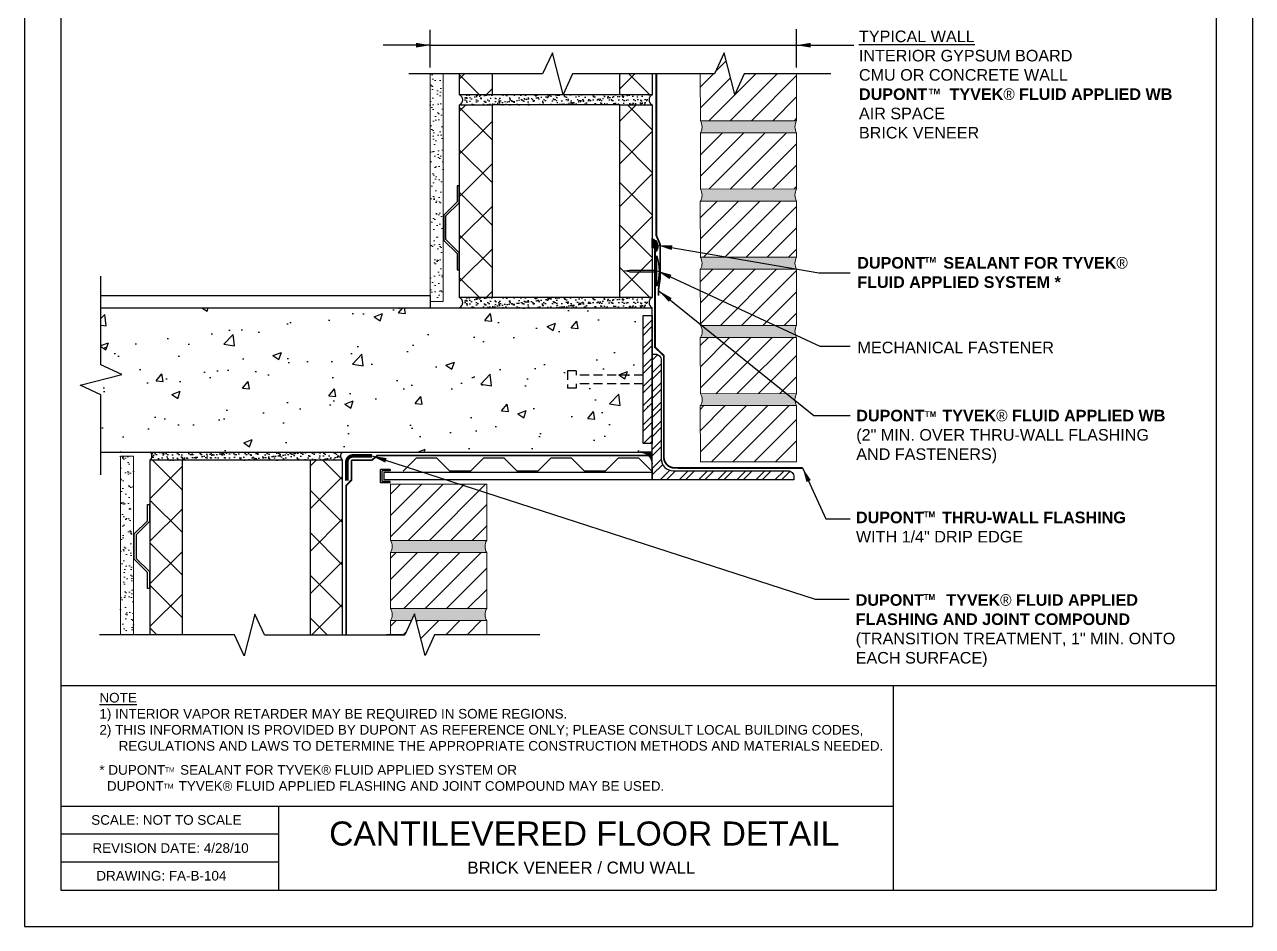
# Model space of a CAD drawing. Extents: x 529.5 to 580.5, y 59.2 to 125.2.
# Drawn here: x 529.5 to 580.5, y 59.2 to 96.6 of the extents above; entities that cross this region are included whole.
import ezdxf

# ---------------------------------------------------------------- set-up
doc = ezdxf.new("R2010")
doc.units = 0
doc.header["$LTSCALE"] = 1.5
doc.header["$MEASUREMENT"] = 0
doc.linetypes.add('DASHED2', pattern=[0.375, 0.25, -0.125])
doc.linetypes.add('HIDDEN', pattern=[0.375, 0.25, -0.125])
for name, color, linetype in [('$-G--01', 1, 'CONTINUOUS'), ('8x11-ttb$0$B', 5, 'CONTINUOUS'), ('CMU', 250, 'CONTINUOUS'), ('DuPont Thru-Wall Flashing', 252, 'CONTINUOUS'), ('SEALANT', 250, 'CONTINUOUS'), ('STRUCTURE', 250, 'CONTINUOUS'), ('TEXT', 7, 'CONTINUOUS'), ('Tyvek FA Flashing and Joint Treatment', 150, 'DASHED2'), ('Tyvek FA WB', 10, 'DASHED2')]:
    doc.layers.add(name, color=color, linetype=linetype)
doc.layers.add('brick', color=250, linetype='CONTINUOUS', lineweight=5)
doc.layers.add('Gyp Board', color=250, linetype='CONTINUOUS', lineweight=20)
doc.layers.add('VIEWPORT', color=7, linetype='CONTINUOUS', plot=False)
doc.styles.add('DETAILS', font='sanss___.ttf', dxfattribs={"height": 1})
doc.dimstyles.new('TYVEKDETAILS', dxfattribs={"dimscale": 6, "dimtxt": 1.5, "dimasz": 0.1, "dimexe": 0.75, "dimexo": 0.75, "dimgap": 0.75, "dimtad": 0, "dimtih": 1, "dimtoh": 1, "dimdec": 4, "dimzin": 0, "dimdsep": 46, "dimlunit": 4, "dimtxsty": 'DETAILS', "dimcen": 0.0625, "dimadec": 0, "dimazin": 0, "dimtfac": 1, "dimtdec": 4, "dimtofl": 0, "dimtmove": 0, "dimatfit": 3, "dimfxl": 1, "dimfrac": 2, "dimtolj": 1, "dimtzin": 0, "dimarcsym": 0})
pattern_1 = [(45, (575.8401016480123, 72.85440693703967), (-0.4419417382415922, 0.4419417382415922), [])]
pattern_2 = [(37.50000000000001, (-19.46985984127332, 0), (-0.01574833952740204, 0.4817059422532897), [0, -0.38, 0, -0.425, 0, -0.40625]), (7.499999999999999, (-19.46985984127332, 0), (0.4424441763169318, 0.7055365163074351), [0, -0.205, 0, -0.3425, 0, -0.13125]), (327.5, (-19.77735984127332, 0), (0.7785354654378738, 0.001414763384241124), [0, -0.125, 0, -0.45, 0, -0.5875]), (317.5, (-19.77735984127332, 0), (0.7515316511430733, 0.2194188912335623), [0, -0.0625, 0, -0.295, 0, -0.3375])]

# ---------------------------------------------------------------- blocks, each defined once
blk = doc.blocks.new('Revsion Date')
at = {"layer": 'TEXT', "insert": (0.000131622949083976, 0.2031688605532622, 2.979996827461446e-09), "char_height": 0.2, "width": 16.26451670448571, "attachment_point": 1, "style": 'DETAILS'}
blk.add_mtext('\\pi-0.033334,l0.033334,t0.1;REVISION DATE: 4/28/10', dxfattribs=at)

msp = doc.modelspace()

# ---------------------------------------------------------------- hatches: boundary and pattern name
at = {"layer": 'brick'}
h = msp.add_hatch(dxfattribs=at)
h.set_pattern_fill('_USER', color=256, scale=0.625, angle=45, style=0, pattern_type=0)
h.set_pattern_definition([(45, (187.7917028344852, 4.408091998288697), (-0.4419417382415922, 0.4419417382415922), [])])
h.paths.add_polyline_path([(561.6126451890788, 94.58042968266224), (559.4377519261518, 94.58042968266224), (559.0424618359207, 93.72376809596477), (558.598623125233, 95.45422015446489), (558.1955868561745, 94.5804296826634), (557.618998292752, 94.58042985650637), (557.6158217416851, 92.62546985860745), (561.612060717548, 92.62812096264737)])
h = msp.add_hatch(dxfattribs=at)
h.set_pattern_fill('AR-SAND', color=256, scale=0.15, style=0)
h.set_pattern_definition([(37.50000000000001, (0, 0), (-0.009449003716441223, 0.2890235653519738), [0, -0.228, 0, -0.255, 0, -0.24375]), (7.499999999999999, (0, 0), (0.2654665057901591, 0.423321909784461), [0, -0.123, 0, -0.2055, 0, -0.07875]), (327.5, (-0.1845, 0), (0.4671212792627242, 0.0008488580305446746), [0, -0.075, 0, -0.27, 0, -0.3525]), (317.5, (-0.1845, 0), (0.450918990685844, 0.1316513347401374), [0, -0.0375, 0, -0.177, 0, -0.2025])])
h.paths.add_polyline_path([(548.7405448727227, 72.36428501606495), (545.6831981348371, 72.36428501606495), (544.744305017489, 72.36428501606495, -0.2741655791799525), (544.744305017489, 71.86427662727166), (545.6065571829113, 71.86427662727166), (545.7380547358421, 72.14936857599906), (545.8111761792268, 71.86427662727166), (548.7405448727227, 71.86427662727166, -0.2741655791799479)])
h.paths.add_polyline_path([(548.7405448727227, 75.19761772592446), (544.744305017489, 75.19761772592446, -0.2741655791799797), (544.744305017489, 74.69760933713113), (548.7405448727227, 74.69760933713113, -0.2741655791799776)])
h.paths.add_polyline_path([(561.6139403494184, 81.29478887626148), (557.6233420279077, 81.29214151423035, -0.2687551384884976), (557.6264127946633, 80.7947793505473), (561.6123924229281, 80.7947793505473, -0.2704061141942345)])
h.paths.add_polyline_path([(561.6139403494184, 84.12812220959479), (557.6214623960374, 84.1254736006163, -0.2687543625486341), (557.6245338749719, 83.62811268388067), (561.612392422928, 83.62811268388067, -0.2704061141941989)])
h.paths.add_polyline_path([(561.6139403494184, 86.9614555429281), (557.6177013735554, 86.95880443888815, -0.2687528099476988), (557.6207742774995, 86.46144601721399), (561.612392422928, 86.46144601721399, -0.2704061141941989)])
h.paths.add_polyline_path([(561.6139403494184, 89.79478887626138), (557.6177013735554, 89.79213777222145, -0.2687528099476898), (557.6207742774995, 89.2947793505473), (561.612392422928, 89.2947793505473, -0.2704061141941722)])
h.paths.add_polyline_path([(561.6139403494183, 92.62812220959474), (557.6177013735553, 92.62547110555478, -0.2704061141942459), (557.6192493000456, 92.1254615798406), (561.6123924229279, 92.12811268388062, -0.2704061141941989)])
h = msp.add_hatch(dxfattribs=at)
h.set_pattern_fill('_USER', color=256, scale=0.625, angle=45, style=0, pattern_type=0)
h.set_pattern_definition([(45, (187.7935824663556, 1.574759911902703), (-0.4419417382415922, 0.4419417382415922), [])])
h.paths.add_polyline_path([(557.6192493000456, 92.1254615798406), (561.6123924242904, 92.12811063009329), (561.6139403494184, 89.79478887626138), (557.6177013735555, 89.79213777222145)])
h = msp.add_hatch(dxfattribs=at)
h.set_pattern_fill('_USER', color=256, scale=0.625, angle=45, style=0, pattern_type=0)
h.set_pattern_definition([(45, (588.7166960556442, 69.31902223186309), (-0.4419417382415922, 0.4419417382415922), [])])
h.paths.add_polyline_path([(561.612392422928, 89.2947793505473), (557.6188307910164, 89.2947793505473), (557.6215080085562, 86.95880696420895), (561.6139403494184, 86.9614555429281)])
h.paths.add_polyline_path([(561.612392422928, 86.46144601721399), (557.6220780253333, 86.46144601721399), (557.6247552404042, 84.12547578508853), (561.6139403494184, 84.12812220959479)])
h.paths.add_polyline_path([(561.612392422928, 83.62811268388067), (557.612392422928, 83.62811268388066), (557.6177013735555, 81.29213777222152), (561.6139403494184, 81.29478887626146)])
h.paths.add_polyline_path([(561.612392422928, 80.7947793505473), (557.612392422928, 80.7947793505473), (557.6177013735555, 78.45880443888815), (561.6139403494184, 78.4614555429281)])
at = {"layer": 'brick', "linetype": 'Continuous'}
h = msp.add_hatch(dxfattribs=at)
h.set_pattern_fill('_USER', color=256, scale=0.625, angle=45, style=0, pattern_type=0)
h.set_pattern_definition(pattern_1)
h.paths.add_polyline_path([(548.7405448727227, 77.53094204699065), (544.744305017489, 77.53094204699065), (544.744305017489, 75.19761772592446), (548.7405448727227, 75.19761772592446)])
h = msp.add_hatch(dxfattribs=at)
h.set_pattern_fill('_USER', color=256, scale=0.625, angle=45, style=0, pattern_type=0)
h.set_pattern_definition(pattern_1)
h.paths.add_polyline_path([(548.7405448727227, 74.69760933713113), (544.744305017489, 74.69760933713113), (544.744305017489, 72.36428501606495), (545.6831981348371, 72.36428501606495), (545.7220287176011, 72.44847127096993), (545.7436211213827, 72.36428501606495), (548.7405448727227, 72.36428501606495)])
h = msp.add_hatch(dxfattribs=at)
h.set_pattern_fill('_USER', color=256, scale=0.625, angle=45, style=0, pattern_type=0)
h.set_pattern_definition([(45, (575.8401016480123, 70.02107422718021), (-0.4419417382415922, 0.4419417382415922), [])])
h.paths.add_polyline_path([(545.8111761792268, 71.86427662727166), (546.1818896353473, 70.41890825470297), (546.5771797255786, 71.2755698414004), (548.7405448727227, 71.27556984140038), (548.7405448727227, 71.86427662727166)])
h.paths.add_polyline_path([(544.7443050174888, 71.27557025679215), (545.3350184667837, 71.27556984140041), (545.6065571829114, 71.86427662727165), (544.7443050174888, 71.86427662727166)])
at = {"layer": 'CMU'}
h = msp.add_hatch(dxfattribs=at)
h.set_pattern_fill('ANSI37', color=256, scale=10, style=0)
h.set_pattern_definition([(45, (137.5716712998484, 89.148111687727), (-0.8838834764831843, 0.8838834764831844), []), (135, (137.5716712998484, 89.148111687727), (-0.8838834764831844, -0.8838834764831843), [])])
h.paths.add_polyline_path([(548.9629132937739, 94.58042968266216), (547.61554487272, 94.58042968266214), (547.61554487272, 93.70638159982137), (548.9629132937739, 93.70638159982137)])
h.paths.add_polyline_path([(555.6155448727225, 94.58043021557685), (554.2681764516688, 94.58043021557684), (554.2681764516688, 93.70638159982137), (555.6155448727225, 93.70638159982137)])
h = msp.add_hatch(dxfattribs=at)
h.set_pattern_fill('AR-SAND', color=256, scale=0.15, style=0)
h.set_pattern_definition([(37.50000000000001, (137.5716712998486, 80.72705905614774), (-0.009449003716441223, 0.2890235653519738), [0, -0.228, 0, -0.255, 0, -0.24375]), (7.499999999999999, (137.5716712998486, 80.72705905614774), (0.2654665057901591, 0.423321909784461), [0, -0.123, 0, -0.2055, 0, -0.07875]), (327.5, (137.3871712998485, 80.72705905614774), (0.4671212792627242, 0.0008488580305446746), [0, -0.075, 0, -0.27, 0, -0.3525]), (317.5, (137.3871712998485, 80.72705905614774), (0.450918990685844, 0.1316513347401374), [0, -0.0375, 0, -0.177, 0, -0.2025])])
h.paths.add_polyline_path([(554.2681764516688, 93.28532896824244), (555.6155448727225, 93.28532896824244, -0.626566807474878), (555.6155448727227, 93.70638159982143), (547.6155448727202, 93.70638159982137, -0.6265668074746842), (547.6155448727203, 93.28532896824244), (548.9629132937739, 93.28532896824244)])
h = msp.add_hatch(dxfattribs=at)
h.set_pattern_fill('ANSI37', color=256, scale=10, style=0)
h.set_pattern_definition([(45, (137.5716712998486, 80.72705905614774), (-0.8838834764831843, 0.8838834764831844), []), (135, (137.5716712998486, 80.72705905614774), (-0.8838834764831844, -0.8838834764831843), [])])
h.paths.add_polyline_path([(555.6155448727225, 93.28532896824244), (554.2681764516685, 93.28532896824244), (554.2681764516688, 85.28532896824211), (555.6155448727225, 85.28532896824211)])
h.paths.add_polyline_path([(548.9629132937739, 93.28532896824244), (547.6155448727202, 93.28532896824244), (547.6155448727202, 85.28532896824211), (548.9629132937739, 85.28532896824211)])
h = msp.add_hatch(dxfattribs=at)
h.set_pattern_fill('AR-SAND', color=256, scale=0.15, style=0)
h.set_pattern_definition([(37.50000000000001, (137.5716712998486, 72.3060064245685), (-0.009449003716441223, 0.2890235653519738), [0, -0.228, 0, -0.255, 0, -0.24375]), (7.499999999999999, (137.5716712998486, 72.3060064245685), (0.2654665057901591, 0.423321909784461), [0, -0.123, 0, -0.2055, 0, -0.07875]), (327.5, (137.3871712998486, 72.3060064245685), (0.4671212792627242, 0.0008488580305446746), [0, -0.075, 0, -0.27, 0, -0.3525]), (317.5, (137.3871712998486, 72.3060064245685), (0.450918990685844, 0.1316513347401374), [0, -0.0375, 0, -0.177, 0, -0.2025])])
h.paths.add_polyline_path([(555.6155448727227, 85.28532896824217), (547.6155448727203, 85.28532896824211, -0.626566807474648), (547.6155448727204, 84.86427633666318), (548.962913293774, 84.86427633666318), (554.2681764516689, 84.86427633666318), (555.6155448727225, 84.86427633666318, -0.62656680747486)])
h = msp.add_hatch(dxfattribs=at)
h.set_pattern_fill('AR-SAND', color=256, scale=0.15, style=0)
h.set_pattern_definition([(37.50000000000001, (-19.46985984127332, 0), (-0.009449003716441223, 0.2890235653519738), [0, -0.228, 0, -0.255, 0, -0.24375]), (7.499999999999999, (-19.46985984127332, 0), (0.2654665057901591, 0.423321909784461), [0, -0.123, 0, -0.2055, 0, -0.07875]), (327.5, (-19.65435984127332, 0), (0.4671212792627242, 0.0008488580305446746), [0, -0.075, 0, -0.27, 0, -0.3525]), (317.5, (-19.65435984127332, 0), (0.450918990685844, 0.1316513347401374), [0, -0.0375, 0, -0.177, 0, -0.2025])])
h.paths.add_polyline_path([(542.744305017489, 78.8642763366631), (534.7656403268071, 78.8642763366631, -0.4667681365127183), (534.7549726721469, 78.52743423139972), (536.1023410932006, 78.52743423139972), (541.4076042510954, 78.52743423139972), (542.7549726721492, 78.52743423139972, -0.4667681365127155)])
h = msp.add_hatch(dxfattribs=at)
h.set_pattern_fill('ANSI37', color=256, scale=10, style=0)
h.set_pattern_definition([(45, (-19.46985984127332, 0), (-0.8838834764831843, 0.8838834764831844), []), (135, (-19.46985984127332, 0), (-0.8838834764831844, -0.8838834764831843), [])])
h.paths.add_polyline_path([(542.7549726721492, 78.52743423139972), (541.4076042510954, 78.52743423139972), (541.4076042510952, 71.27557000853764), (542.7549726721492, 71.27557012701139)])
h.paths.add_polyline_path([(534.7549726721468, 71.2755698414003), (535.3124466625015, 71.2755698414003), (536.1023410932006, 71.27556984140028), (536.1023410932006, 78.52743423139972), (534.7549726721468, 78.52743423139972)])
at = {"layer": 'Gyp Board'}
h = msp.add_hatch(dxfattribs=at)
h.set_pattern_fill('AR-SAND', color=256, scale=0.25, style=0)
h.set_pattern_definition(pattern_2)
h.paths.add_polyline_path([(546.9343117297459, 94.58042968266216), (546.3869433086932, 94.58042968266214), (546.3869433086933, 85.11690791561034), (546.9343117297459, 85.11690791561034)])
h = msp.add_hatch(dxfattribs=at)
h.set_pattern_fill('AR-SAND', color=256, scale=0.25, style=0)
h.set_pattern_definition(pattern_2)
h.paths.add_polyline_path([(534.0737395291723, 78.69585528403132), (533.5263711081196, 78.69585528403132), (533.5263711081197, 71.2755698414003), (534.0737395291721, 71.2755698414003)])
at = {"layer": 'SEALANT', "linetype": 'Continuous'}
h = msp.add_hatch(color=256, dxfattribs=at)
edge = h.paths.add_edge_path()
edge.add_arc((555.5163304956135, 87.41436271638115), 0.3337079299722265, -40.52895105969509, 73.73911323911238, ccw=False)
edge.add_line((555.769974454196, 87.19750856078129), (555.769974454196, 87.35301508373153))
edge.add_line((555.769974454196, 87.35301508373153), (555.6097725295801, 87.35301508373153))
edge.add_line((555.6097725295801, 87.35301508373153), (555.6097725295801, 87.73472121683731))
at = {"layer": 'STRUCTURE', "linetype": 'Continuous'}
h = msp.add_hatch(dxfattribs=at)
h.set_pattern_fill('AR-CONC', color=256, scale=0.5, style=0)
h.set_pattern_definition([(49.99999999999999, (575.8401016480123, 70.85440693703967), (3.586300913003767, -0.3137606749129755), [0.375, -4.125]), (355, (575.8401016480123, 70.85440693703967), (-0.693756668065, 3.760960668500059), [0.3, -3.3]), (100.4514, (576.1389600480122, 70.82826023703967), (2.892546908570108, 3.447197710304768), [0.3187009499999997, -3.505710559999997]), (46.18420000000001, (575.8401016480123, 71.85440693703967), (5.336205243128222, -0.8275950716450904), [0.5625, -6.1875]), (96.6356, (576.2847853730123, 71.78544040203968), (4.673313527743517, 4.870589354502209), [0.4780514399999998, -5.258564999999997]), (351.1842, (575.8401016480123, 71.85440693703967), (4.673309725668136, 4.870593004626623), [0.45, -4.95]), (21, (576.3401016480123, 71.60440693703967), (2.984535260592308, -2.013094453326694), [0.375, -4.125]), (326.0000000000001, (576.3401016480123, 71.60440693703967), (1.216576659607909, 3.625750225234265), [0.3, -3.3]), (71.4514, (576.5888128130123, 71.43664890703968), (4.20111314290745, 1.612652483549762), [0.31870095, -3.50571056]), (37.50000000000001, (575.8401016480123, 70.85440693703967), (0.06079927658645334, 1.664469269156557), [0, -3.26, 0, -3.35, 0, -3.3125]), (7.499999999999999, (575.8401016480123, 70.85440693703967), (1.315347687210743, 1.972058559411801), [0, -1.91, 0, -3.185, 0, -1.2625]), (327.5, (574.7251016480122, 70.85440693703967), (2.669112180862045, -0.112774358671899), [0, -1.25, 0, -3.9, 0, -5.175]), (317.5, (574.2251016480122, 70.85440693703967), (2.915930846711931, 0.5005249116615882), [0, -1.625, 0, -2.59, 0, -3.675])])
edge = h.paths.add_edge_path()
edge.add_line((532.7168377402551, 78.60895839104548), (532.7168377402551, 81.24706879667932))
edge = h.paths.add_edge_path()
edge.add_line((532.7168377402551, 82.48923005547425), (532.7168377402551, 85.12774774250245))
edge = h.paths.add_edge_path()
edge.add_line((532.7168377402551, 81.24706879667932), (531.8601761535576, 81.64235888691049))
edge = h.paths.add_edge_path(flags=16)
edge.add_line((533.5906364748537, 82.08619378641572), (532.716837740255, 82.48923005547427))
edge = h.paths.add_edge_path()
edge.add_line((531.8601761535576, 81.64235888691047), (533.5906364748538, 82.0861937864157))
edge = h.paths.add_edge_path()
edge.add_line((555.6155448727227, 84.8642763366631), (555.6155448727227, 78.8642763366631))
edge.add_line((532.7168377402551, 84.8642763366631), (555.6155448727227, 84.8642763366631))
edge.add_line((532.7168377402551, 78.8642763366631), (555.6155448727227, 78.8642763366631))
at = {"layer": 'STRUCTURE'}
h = msp.add_hatch(dxfattribs=at)
h.set_pattern_fill('ANSI32', color=256, scale=1.5, style=0)
h.set_pattern_definition([(45, (186.7838960792611, 0.3103957233066268), (-0.397747564417433, 0.397747564417433), []), (45, (187.0490611217611, 0.3103957233066268), (-0.397747564417433, 0.397747564417433), [])])
h.paths.add_polyline_path([(555.6155448727227, 84.53746382326274), (555.240556409786, 84.53746382326274), (555.2405437317904, 79.2201507621424), (555.6155448727227, 79.2201507621424)])
h = msp.add_hatch(dxfattribs=at)
h.set_pattern_fill('ANSI32', color=256, scale=1.5, style=0)
h.set_pattern_definition([(45, (587.7070058573673, 69.70159019896687), (-0.397747564417433, 0.397747564417433), []), (45, (587.9721708998674, 69.70159019896687), (-0.397747564417433, 0.397747564417433), [])])
edge = h.paths.add_edge_path()
edge.add_line((555.6155410615403, 77.7114595985903), (555.6155448727227, 82.93175805500849))
edge.add_line((555.6155448727227, 82.93175805500849), (555.7405501901836, 82.93175778461789))
edge.add_arc((555.7405462599379, 82.68175778460909), 0.2500000000396902, -0.00013660612842159026, 89.99909925403011, ccw=False)
edge.add_line((555.9905462599769, 82.68175718855241), (555.9905411583554, 78.58646020063853))
edge.add_arc((556.4905411583512, 78.58645900849419), 0.4999999999972148, 179.9998633903217, 224.9999123753731)
edge.add_arc((556.4905411583541, 78.58645900849574), 0.5000000000003274, 224.9999123752684, 269.9999613600463)
edge.add_line((556.4905408211569, 78.08645900849558), (559.3021413504044, 78.08645711236836))
edge.add_line((559.3021413504044, 78.08645711236836), (561.2484540858012, 78.0864559472323))
edge.add_arc((561.2484539172025, 77.83645594723205), 0.2500000000002984, -7.243204908036205e-05, 89.99996136002028, ccw=False)
edge.add_line((561.4984539172026, 77.83645563118762), (561.4984536468273, 77.71145741462229))
edge.add_line((561.4984536468273, 77.71145741462229), (555.6155410615403, 77.7114595985903))
at = {"layer": 'Tyvek FA Flashing and Joint Treatment', "ltscale": 0.5}
h = msp.add_hatch(color=256, dxfattribs=at)
h.dxf.hatch_style = 1
edge = h.paths.add_edge_path()
edge.add_line((555.6155416537813, 78.36427633012651), (555.6155416537813, 78.86427633011614))
edge.add_line((555.6155416537813, 78.86427633011614), (555.1155448727228, 78.86427633011614))
edge.add_arc((555.1142014323486, 78.36293630942997), 0.5013418206908836, 0.15314425945501853, 89.84646492191149, ccw=False)

# ---------------------------------------------------------------- linework, layer by layer
at = {"layer": '$-G--01', "color": 0, "linetype": 'HIDDEN'}
for p, q in [((552.1013956916432, 82.2390254797864), (552.1013956916432, 81.51858910561874)), ((552.4616138787276, 82.2390254797864), (552.1013956916432, 82.2390254797864)), ((552.4616138787276, 82.2390254797864), (552.4616138787276, 82.05891638624486)), ((555.2405505002198, 82.05891638624486), (552.4616138787276, 82.05891638624486)), ((555.2405496413573, 81.69869848388467), (552.4616138787276, 81.69869819916029)), ((552.4616138787276, 81.69869819916029), (552.4616138787276, 81.51858910561874)), ((552.4616138787276, 81.51858910561874), (552.1013956916432, 81.51858910561874))]:
    msp.add_line(p, q, dxfattribs=at)
at = {"layer": '8x11-ttb$0$B', "color": 7}
for p, q in [((531.0456891265103, 123.6639062359502), (531.0456891265103, 60.66390623595021)), ((579.0456891265103, 123.6639062359502), (579.0456891265103, 60.66390623595021)), ((531.0456891265103, 64.16523876563703), (565.6227831521884, 64.16523876563703)), ((531.0456891265103, 60.66390623595021), (579.0456891265103, 60.66390623595021))]:
    msp.add_line(p, q, dxfattribs=at)
for points in [[(579.0456891265102, 69.15454686249154), (531.0456891265102, 69.15454686249156)], [(565.6227831521884, 69.15454686249154), (565.6227831521884, 60.66390623595021)], [(540.0987896839501, 64.16523876563703), (540.0987896839501, 60.66390623595021)], [(540.0987896839501, 62.99803876563702), (531.0456891265103, 62.99803876563702)], [(540.0987896839501, 61.83083876563701), (531.0456891265103, 61.83083876563701)]]:
    msp.add_lwpolyline(points, dxfattribs=at)
at = {"layer": 'brick'}
for points in [[(561.6139403494183, 92.62812220959474), (557.6177013735553, 92.62547110555478), (557.6132583551627, 94.58042985823698)], [(561.6139403494184, 78.4614555429281), (557.6177013735555, 78.45880443888815), (557.612392422928, 80.7947793505473), (561.612392422928, 80.7947793505473), (561.6139403494184, 78.4614555429281)]]:
    msp.add_lwpolyline(points, dxfattribs=at)
for points in [[(561.6126451890785, 94.58042968266224), (561.6139403494183, 92.62812220959474, 0.2704061141941634), (561.6123924229279, 92.12811268388067), (561.6123924229279, 92.12811268388067)], [(561.6139403494184, 89.79478887626142), (557.6177013735555, 89.79213777222147), (557.6192493000456, 92.1254615798406), (561.612392422928, 92.12811268388062), (561.6139403494184, 89.79478887626142, 0.2704061141941634), (561.612392422928, 89.29477935054736, 0.9074311398367584), (561.612392422928, 89.29477935054736, -0.1931272375800366)], [(561.6139403494184, 86.9614555429281), (557.6177013735555, 86.95880443888815), (557.612392422928, 89.2947793505473), (561.612392422928, 89.2947793505473), (561.6139403494184, 86.9614555429281, 0.2704061141941634), (561.612392422928, 86.46144601721404, 0.9074311398367584), (561.612392422928, 86.46144601721404, -0.1931272375800366)], [(561.6139403494184, 84.12812220959479), (557.6177013735555, 84.12547110555484), (557.612392422928, 86.46144601721399), (561.612392422928, 86.46144601721399), (561.6139403494184, 84.12812220959479, 0.2704061141941634), (561.612392422928, 83.62811268388073, 0.9074311398367584), (561.612392422928, 83.62811268388073, -0.1931272375800366)], [(561.6139403494184, 81.29478887626148), (557.6177013735555, 81.29213777222152), (557.612392422928, 83.62811268388067), (561.612392422928, 83.62811268388067), (561.6139403494184, 81.29478887626148, 0.2704061141941634), (561.612392422928, 80.79477935054742, 0.9074311398367584), (561.612392422928, 80.79477935054742, -0.1931272375800366)]]:
    msp.add_lwpolyline(points, format="xyb", dxfattribs=at)
msp.add_lwpolyline([(557.6192493000456, 92.1254615798406), (561.6123924242904, 92.12811063009329), (561.6139403494184, 89.79478887626138), (557.6177013735555, 89.79213777222145)], close=True, dxfattribs=at)
at = {"layer": 'brick', "linetype": 'Continuous'}
msp.add_lwpolyline([(548.7405448727227, 75.19761772592446), (544.744305017489, 75.19761772592446), (544.744305017489, 77.53094204699065), (548.7405448727227, 77.53094204699065)], close=True, dxfattribs=at)
msp.add_lwpolyline([(545.6831981348371, 72.36428501606495), (544.744305017489, 72.36428501606495), (544.744305017489, 74.69760933713113), (548.7405448727227, 74.69760933713113), (548.7405448727227, 72.36428501606495, 0.2741655791799751), (548.7405448727227, 71.86427662727162)], format="xyb", dxfattribs=at)
for points in [[(548.7405448727227, 72.36428501606495), (545.6831981348371, 72.36428501606495)], [(544.7443050174888, 71.27557025679214), (544.7443050174888, 71.86427662727166), (545.6065571829113, 71.86427662727166)], [(545.8111761792268, 71.86427662727166), (548.7405448727227, 71.86427662727166), (548.7405448727227, 71.2755698414004)]]:
    msp.add_lwpolyline(points, dxfattribs=at)
at = {"layer": 'brick'}
for centre, end in [((557.1900002843009, 92.37413987220047), 30.43989638009719), ((557.190000284301, 89.54080653886716), 30.43989638009719), ((557.190000284301, 86.70747320553384), 30.43989638009717), ((557.193761306783, 83.874142367262), 30.43989638009717), ((557.1956409386534, 81.04081028087604), 30.43989638009717)]:
    msp.add_arc(centre, 0.4960802461384045, 329.9148543476317, end, dxfattribs=at)
at = {"layer": 'brick', "linetype": 'Continuous'}
for centre, start, end in [((544.3226397803588, 74.9476135315278), 329.336411358146, 30.66358864185323), ((549.1622101098528, 74.9476135315278), 149.3364113581468, 210.6635886418536), ((544.3226397803588, 72.11428082166829), 329.336411358146, 30.66358864185323)]:
    msp.add_arc(centre, 0.4902077818842716, start, end, dxfattribs=at)
at = {"layer": 'CMU'}
for p, q in [((555.6155448727227, 93.70638159982143), (547.6155448727202, 93.70638159982137)), ((554.2681764516688, 93.28532896824244), (548.9629132937739, 93.28532896824244)), ((555.6155448727227, 85.28532896824217), (547.6155448727203, 85.28532896824211)), ((541.4076042510954, 78.52743423139972), (536.1023410932006, 78.52743423139972))]:
    msp.add_line(p, q, dxfattribs=at)
for points in [[(548.9629132937739, 94.58042968266216), (548.9629132937739, 93.70638159982137), (547.61554487272, 93.70638159982137), (547.61554487272, 94.58042968266216)], [(555.6155448727225, 94.58043021557684), (555.6155448727225, 93.70638159982137), (554.2681764516688, 93.70638159982137), (554.2681764516686, 94.58043021557683)], [(536.1023410932006, 71.27556984140028), (536.1023410932006, 78.52743423139972), (534.7549726721468, 78.52743423139972), (534.7549726721468, 71.2755698414003)], [(542.7549726721492, 71.27557012701139), (542.7549726721492, 78.52743423139972), (541.4076042510954, 78.52743423139972), (541.4076042510952, 71.27557000853764)]]:
    msp.add_lwpolyline(points, dxfattribs=at)
for points in [[(547.6155448727202, 85.28532896824211), (547.6155448727202, 93.28532896824244), (548.9629132937739, 93.28532896824244), (548.9629132937739, 85.28532896824211)], [(554.2681764516688, 85.28532896824211), (554.2681764516685, 93.28532896824244), (555.6155448727225, 93.28532896824244), (555.6155448727225, 85.28532896824211)], [(547.0460883484224, 87.69126082343226), (547.0460883484224, 88.67413011819048), (547.593456769475, 89.2214985392431), (547.593456769475, 89.93006389186408), (547.5092462431592, 89.93006389186408), (547.5092462431592, 89.25637968133776), (546.9618778221065, 88.70901126028514), (546.9618778221065, 87.6563796813378), (547.5092462431592, 87.10901126028517), (547.5092462431592, 86.43532704975865), (547.593456769475, 86.43532704975865), (547.593456769475, 87.14389240237983)], [(534.1855161478487, 75.4350263740861), (534.1855161478487, 74.45215707932789), (534.7328845689013, 73.90478865827527), (534.7328845689013, 73.19622330565429), (534.6486740425854, 73.19622330565429), (534.6486740425854, 73.8699075161806), (534.1013056215328, 74.41727593723323), (534.1013056215328, 75.46990751618057), (534.6486740425854, 76.0172759372332), (534.6486740425854, 76.69096014775971), (534.7328845689013, 76.69096014775971), (534.7328845689013, 75.98239479513853)]]:
    msp.add_lwpolyline(points, close=True, dxfattribs=at)
for centre, radius, start, end in [((547.5134993784616, 93.49585528403189), 0.2339542958322982, 295.8602149818814, 64.13978501811857), ((555.7175903669812, 93.49585528403189), 0.2339542958322982, 115.8602149818814, 244.1397850181186), ((547.5134993784616, 85.07480265245263), 0.2339542958322982, 295.8602149818814, 64.13978501811857), ((555.7175903669813, 85.07480265245263), 0.2339542958322982, 115.8602149818814, 244.1397850181186), ((534.6192013900313, 78.70032402637344), 0.2198288476368475, 308.1427370799539, 48.2294066532665), ((542.8907439542647, 78.70032402637344), 0.2198288476368442, 131.770593346734, 231.8572629200461)]:
    msp.add_arc(centre, radius, start, end, dxfattribs=at)
at = {"layer": 'DuPont Thru-Wall Flashing', "const_width": 0.075}
for points in [[(555.7337544816048, 87.35301508373153), (555.7337544816048, 83.22057448887722), (556.0992421513522, 82.86888009143036), (556.0992421513522, 82.16047025519084)], [(560.9667932474672, 78.207150279774), (561.8637803895563, 78.2069797890117)]]:
    msp.add_lwpolyline(points, dxfattribs=at)
at = {"layer": 'DuPont Thru-Wall Flashing'}
msp.add_lwpolyline([(555.240556409786, 84.53746382326274), (555.6155448727227, 84.53746382326274), (555.6155448727227, 79.2201507621424), (555.2405437317904, 79.2201507621424)], close=True, dxfattribs=at)
at = {"layer": 'DuPont Thru-Wall Flashing', "const_width": 0.075}
msp.add_lwpolyline([(556.0992421513522, 82.16047025519084), (556.0992421513522, 78.65817734721296, 0.4141578931194136), (556.5491566196449, 78.20817735534148), (561.863820791948, 78.20716719465628)], format="xyb", dxfattribs=at)
at = {"layer": 'Gyp Board'}
for p, q in [((546.3869433086933, 85.11690791561034), (546.3869433086932, 94.58042968266216)), ((546.9343117297459, 85.11690791561034), (546.9343117297458, 94.58042968266214)), ((546.3869433086933, 85.11690791561034), (546.9343117297459, 85.11690791561034)), ((533.5263711081196, 78.69585528403132), (533.5263711081197, 71.27556984140031)), ((533.5263711081196, 78.69585528403132), (534.0737395291723, 78.69585528403132)), ((534.0737395291723, 78.69585528403132), (534.0737395291721, 71.27556984140031))]:
    msp.add_line(p, q, dxfattribs=at)
at = {"layer": 'SEALANT', "linetype": 'Continuous'}
msp.add_line((555.6155448727225, 93.26040568989195), (555.6155448727225, 92.98466581722617), dxfattribs=at)
msp.add_lwpolyline([(555.6097725295801, 87.73472121683731, -0.5444711280897274), (555.769974454196, 87.19750856078129), (555.769974454196, 87.35301508373153), (555.6097725295801, 87.35301508373153)], format="xyb", close=True, dxfattribs=at)
at = {"layer": 'STRUCTURE'}
for p, q in [((547.3766662988527, 94.58042968266216), (545.5127877249828, 94.58042968266214)), ((551.0642303301898, 94.58042968266216), (547.3766662988527, 94.58042968266216)), ((563.0290788320108, 94.58042968266224), (559.4377519261518, 94.58042968266224)), ((554.466857438074, 86.39107914230009), (554.674633491203, 86.42232914230009)), ((554.674633491203, 86.35982914230009), (554.466857438074, 86.39107914230009)), ((554.674633491203, 86.42232914230009), (555.8102339115264, 86.42232914230009)), ((554.674633491203, 86.35982914230009), (555.8102339115264, 86.35982914230009)), ((532.7168377402551, 85.3642763366631), (546.3869433086933, 85.36427633666311)), ((532.7168377402551, 84.8642763366631), (555.6155448727227, 84.8642763366631)), ((555.6155410615403, 77.7114595985903), (555.6155475506384, 84.8642763366631)), ((532.7168377402551, 78.8642763366631), (555.6155448727227, 78.8642763366631)), ((544.7336373628287, 78.14345354464922), (544.3365740235564, 78.14345354464919)), ((544.3365740235564, 77.58441533461016), (544.3365740235564, 78.14345354464919)), ((544.7336373628287, 78.08095354464922), (544.3990740235564, 78.08095354464922)), ((544.3990740235564, 77.64691533461013), (544.3990740235564, 78.08095354464922)), ((544.7336373628287, 78.14345354464922), (544.7336373628287, 78.08095354464922)), ((555.6155410615403, 78.18020946339993), (555.6155410615403, 77.7114595985903)), ((544.7336373628287, 77.58441533461013), (544.3365740235564, 77.58441533461013)), ((544.7336373628287, 77.64691533461013), (544.3990740235564, 77.64691533461013)), ((555.6155412499485, 78.01845354464922), (544.4637463123105, 78.01845354464922)), ((544.4637463123105, 78.01845354464922), (544.4637463123105, 77.71145959859027)), ((555.6155410615403, 77.71145959490413), (544.4637463123105, 77.71145959859027)), ((544.7336373628287, 77.58441533461013), (544.7336373628287, 77.64691533461013)), ((561.140372283068, 77.70512600041778), (561.1403722886869, 77.71145559042432)), ((535.3124466625015, 71.2755698414003), (532.6522155244095, 71.2755698414003)), ((538.2646366769981, 71.27556984140026), (534.5160940982794, 71.2755698414003)), ((539.506797935793, 71.27556984140026), (545.3350187031601, 71.27557035387414)), ((550.9410582994485, 71.2755698414004), (546.5771797255786, 71.2755698414004))]:
    msp.add_line(p, q, dxfattribs=at)
for points in [[(551.4672665992484, 95.45422841726082), (551.0642303301898, 94.58042968266216)], [(551.9111014987536, 93.72376809596469), (551.4672665992484, 95.45422841726082)], [(558.5986269364155, 95.45422841726091), (558.1955906673569, 94.58042968266224), (556.4280619968984, 94.58043021557684)], [(559.0424618359207, 93.72376809596477), (558.5986269364155, 95.45422841726091)], [(552.3063915889848, 94.58042968266216), (551.9111014987536, 93.72376809596469)], [(556.4280619968984, 94.58043021557684), (552.306391834888, 94.58043021557681)], [(559.4377519261518, 94.58042968266224), (559.0424618359207, 93.72376809596477)], [(546.3869433086933, 85.36427633666311), (546.3869433086933, 84.8642763366631)], [(561.0125381817425, 77.71145606254318), (555.6155410615403, 77.7114595985903), (555.6155433330356, 81.41265311254601)], [(539.1115078455618, 72.13223142809771), (538.6676729460567, 70.40177110680159)], [(539.506797935793, 71.27556984140026), (539.1115078455618, 72.13223142809771)], [(545.7380547358421, 72.14936857599906), (545.3350184667836, 71.2755698414004), (544.57717972558, 71.27557037431522)], [(546.1818896353474, 70.41890825470293), (545.7380547358421, 72.14936857599906)], [(538.6676729460567, 70.40177110680159), (538.2646366769981, 71.27556984140026)], [(546.5771797255786, 71.2755698414004), (546.1818896353474, 70.41890825470293)]]:
    msp.add_lwpolyline(points, dxfattribs=at)
msp.add_lwpolyline([(555.8102339115264, 87.01076994026893, -0.1473612908608156), (555.8102339115264, 85.76076994026893)], format="xyb", close=True, dxfattribs=at)
at = {"layer": 'STRUCTURE', "linetype": 'Continuous'}
for points in [[(532.7168377402551, 82.48923005547425), (532.7168377402551, 86.17564109206594)], [(533.5906364748537, 82.08619378641572), (532.7168377402551, 82.48923005547425)], [(531.8601761535576, 81.64235888691047), (533.5906364748537, 82.08619378641572)], [(532.7168377402551, 81.24706879667932), (531.8601761535576, 81.64235888691047)], [(532.7168377402551, 77.91729945121574), (532.7168377402551, 81.24706879667932)]]:
    msp.add_lwpolyline(points, dxfattribs=at)
at = {"layer": 'STRUCTURE'}
for points in [[(555.6155433330356, 81.41265311254601), (555.6155457974409, 82.93175805500648), (555.7405457974405, 82.9317577846274, -0.4142148026044025), (555.9905462599769, 82.68175718855397), (555.9905435525696, 81.54623605993275)], [(555.9905435525696, 81.54623605993275), (555.9905411583554, 78.58646020063853, 0.1989125895726767), (556.1369872270577, 78.23290615860601, 0.1989125895728504), (556.4905408211569, 78.08645900849558), (560.6240675859933, 78.086455459107), (561.0058809057442, 78.08645611082227)], [(561.0058809057442, 78.08645611082227), (561.2484540858013, 78.08645594723231, -0.4142137351167433), (561.4984539172026, 77.83645563118762), (561.4984536468235, 77.71145563118792), (561.0125381817425, 77.71145606254318)]]:
    msp.add_lwpolyline(points, format="xyb", dxfattribs=at)
at = {"layer": 'TEXT'}
for p, q in [((546.39890092159, 94.8415685632517), (546.39890092159, 96.41077747357694)), ((561.6015134065406, 94.84156856325173), (561.6015134065406, 96.43085531882848)), ((546.39890092159, 95.76637404889856), (562.6010535878656, 95.76637404889858)), ((545.817768207684, 78.61428631931858), (545.2719424679932, 78.06846057962775)), ((546.6700990135968, 78.61428631931858), (545.817768207684, 78.61428631931858)), ((546.6700990135968, 78.61428631931858), (547.2159270982805, 78.0684582346349)), ((548.6140836438839, 78.61428397432576), (548.068257904193, 78.0684582346349)), ((549.4664144497966, 78.61428397432576), (548.6140836438839, 78.61428397432576)), ((549.4664144497966, 78.61428397432576), (550.0122425344804, 78.06845588964205)), ((551.410399080084, 78.61428162933294), (550.8645733403929, 78.06845588964205)), ((552.2627298859965, 78.61428162933294), (551.410399080084, 78.61428162933294)), ((552.2627298859965, 78.61428162933294), (552.8085579706802, 78.06845354464923)), ((554.2067145162838, 78.61427928434009), (553.660888776593, 78.06845354464923)), ((555.0590453221963, 78.61427928434009), (554.2067145162838, 78.61427928434009)), ((555.0590453221965, 78.61427928434009), (555.6048734068801, 78.06845119965641)), ((548.068257904193, 78.0684582346349), (547.2159270982805, 78.0684582346349)), ((550.8645733403929, 78.06845588964205), (550.0122425344804, 78.06845588964205)), ((553.660888776593, 78.06845354464923), (552.8085579706802, 78.06845354464923))]:
    msp.add_line(p, q, dxfattribs=at)
at = {"layer": 'Tyvek FA Flashing and Joint Treatment', "ltscale": 0.5, "const_width": 0.15, "flags": 128}
msp.add_lwpolyline([(542.9318470120443, 77.67727500054573), (542.9318470120443, 78.45669546674685, -0.4141578931194294), (543.1817994944291, 78.706695462231), (543.982522133845, 78.7068476559546)], format="xyb", dxfattribs=at)
at = {"layer": 'Tyvek FA Flashing and Joint Treatment', "linetype": 'Continuous', "ltscale": 0.5}
msp.add_lwpolyline([(555.6155416537813, 78.36427633012651), (555.6155416537813, 78.86427633011614), (555.1155448727228, 78.86427633011614, -0.4126467001583102), (555.6155414621868, 78.36427633012777, -5.993618765039641)], format="xyb", dxfattribs=at)
at = {"layer": 'Tyvek FA WB', "flags": 128}
for points in [[(555.8785952963999, 85.36612551269833, 0.075, 0.075, 0), (555.8787371754192, 85.64369364147662, 0.075, 0.075, 0), (555.9422716087988, 86.07748436331714, 0.075, 0.075, 0), (555.9422716087988, 87.49346579927364, 0.075, 0.075, 0), (555.7845448727224, 87.8666637212671, 0.075, 0.075, 0), (555.7845448727224, 94.58043021557684, 0.075, 0.075, 0)], [(555.6048739991211, 78.72678270443723, 0.075, 0.075, 0), (544.2007107274696, 78.72521612929364, 0.075, 0.075, 0), (543.9718924932769, 78.53176553099436, 0.075, 0.075, 0), (543.171169853861, 78.53161333727064, 0.075, 0.075, 0.4141578931195338), (543.1211793573842, 78.48161333817393, 0.075, 0.075, 0), (543.1211793573842, 77.70219287197281, 0.075, 0.075, 0), (542.906291803403, 77.47765972568448, 0.075, 0.075, 0), (542.906291803403, 71.27557014031684, 0, 0, 0)]]:
    msp.add_lwpolyline(points, format="xyseb", dxfattribs=at)
at = {"layer": 'VIEWPORT', "color": 1}
for p, q in [((529.5456891265103, 125.1639062359502), (529.5456891265103, 59.16390623595021)), ((580.5456891265103, 125.1639062359502), (580.5456891265103, 59.16390623595021)), ((529.5456891265103, 59.16390623595021), (580.5456891265103, 59.16390623595021))]:
    msp.add_line(p, q, dxfattribs=at)

# ---------------------------------------------------------------- block references
at = {"layer": 'TEXT', "xscale": 2.000000000000008, "yscale": 2.000000000000008, "zscale": 2.000000000000008}
msp.add_blockref('Revsion Date', (532.3641108650028, 62.21444038943335, -5.959993654922916e-09), dxfattribs=at)

# ---------------------------------------------------------------- texts
at = {"layer": 'TEXT', "attachment_point": 4, "style": 'DETAILS'}
for s, insert, char_height in [('{\\fArial|b0|i0|c0|p34;\\LTYPICAL WALL\\P}INTERIOR GYPSUM BOARD\\PCMU OR CONCRETE WALL\\P{\\fArial|b1|i0|c0|p34;DUPONT     TYVEK\\fSymbol|b0|i0|c2|p18;â \\fArial|b1|i0|c0|p34;FLUID APPLIED WB}\\P{\\fArial|b0|i0|c0|p34;AIR SPACE\\PBRICK VENEER}', (564.2030147825715, 94.12896142855287), 0.48), ('{\\fSansSerif|b1|i0|c2|p2;TM}', (567.0964375930396, 93.84421610050013), 0.24), ('{\\fSansSerif|b1|i0|c2|p2;TM}', (566.9257073193153, 86.84844705961416), 0.24), ('{\\fSansSerif|b1|i0|c2|p2;DUPONT    TYVEK\\fSymbol|b0|i0|c2|p18;â\\fSansSerif|b1|i0|c2|p2; FLUID APPLIED WB} \\P(2" MIN. OVER THRU-WALL FLASHING\\PAND FASTENERS)', (564.0904544947562, 79.50972840748804), 0.48), ('{\\fSansSerif|b1|i0|c2|p2;TM}', (566.9332673910426, 80.44544139591086), 0.24), ('{\\fSansSerif|b1|i0|c2|p2;TM}', (566.8902184010949, 76.28002837975805), 0.24), ('{\\fSansSerif|b1|i0|c2|p2;TM}', (566.890771233564, 72.84618264807386), 0.24)]:
    msp.add_mtext(s, dxfattribs=dict(at, insert=insert, char_height=char_height))
at = {"layer": 'TEXT', "style": 'DETAILS'}
for s, insert, char_height, width, attachment_point in [('{\\fSansSerif|b1|i0|c2|p2;DUPONT    SEALANT FOR TYVEK\\fSymbol|b0|i0|c2|p18;â \\fSansSerif|b1|i0|c2|p2;FLUID APPLIED SYSTEM *}', (564.1310884857376, 86.3243062338963), 0.48, 11.67798533535097, 4), ('MECHANICAL FASTENER ', (564.1407551153468, 83.20725607687314), 0.48, 12.20717459951055, 4), ('\\A1;{\\fSansSerif|b1|i0|c2|p2;DUPONT    THRU-WALL FLASHING} WITH 1/4" DRIP EDGE', (564.0767371252487, 75.7495223884849), 0.48, 11.67798533535097, 4), ('{\\fSansSerif|b1|i0|c2|p2;DUPONT     TYVEK\\fSymbol|b0|i0|c2|p18;â\\fSansSerif|b1|i0|c2|p2; FLUID APPLIED FLASHING AND JOINT COMPOUND} \\P(TRANSITION TREATMENT, 1" MIN. ONTO EACH SURFACE)', (564.0681823889463, 71.45115308889952), 0.48, 14.52318487039054, 4), ('{\\LNOTE\\P}1) INTERIOR VAPOR RETARDER MAY BE REQUIRED IN SOME REGIONS.\\P\\pi-0.8,l0.8;2) THIS INFORMATION IS PROVIDED BY DUPONT AS REFERENCE ONLY; PLEASE CONSULT LOCAL BUILDING CODES, REGULATIONS AND LAWS TO DETERMINE THE APPROPRIATE CONSTRUCTION METHODS AND MATERIALS NEEDED.{\\H0.5x;\\P\\P\\pi0,l0;}* DUPONT    SEALANT FOR TYVEK{\\fSymbol|b0|i0|c2|p18;â} FLUID APPLIED SYSTEM OR \\P\\pi-0.4,l0.4;  DUPONT    TYVEK{\\fSymbol|b0|i0|c2|p18;â} FLUID APPLIED FLASHING AND JOINT COMPOUND MAY BE USED.', (532.6548952858726, 68.86534845549977, 5.959993654922892e-09), 0.4, 32.9496987610637, 1), ('TM', (535.3753590390521, 65.7672750603781, 5.959993654922892e-09), 0.2, 16.62, 1), ('TM', (535.3268546734026, 65.08935207203103, 5.959993654922892e-09), 0.2, 16.62, 1), ('\\pi-0.066668,l0.066668,t0.2;SCALE: NOT TO SCALE', (532.3145217191383, 63.78685157498117), 0.4000000000000016, 32.52903340897156, 1), ('\\pi2.0902;CANTILEVERED FLOOR DETAIL \\P\\pi7.8317;{\\H0.5x;BRICK VENEER / CMU WALL}', (540.1074338356598, 63.52343519091075), 1, 24.8924186185627, 1), ('\\pi-0.066668,l0.066668,t0.2;DRAWING: FA-B-104', (532.5270068902289, 61.47070622572471), 0.4000000000000016, 32.52903340897156, 1)]:
    msp.add_mtext(s, dxfattribs=dict(at, insert=insert, char_height=char_height, width=width, attachment_point=attachment_point))

# ---------------------------------------------------------------- leaders
at = {"layer": 'TEXT'}
for points in [[(546.39890092159, 95.76637404889856), (544.4427995118572, 95.76637404889856)], [(561.6015134065406, 95.76637404889858), (563.994009083802, 95.76637404889858)], [(555.8474654546089, 87.45572237616484), (562.5339464002267, 86.30806372528053), (563.8307546555889, 86.30806372528053)], [(555.8287410220901, 86.39288685342626), (562.5821848651076, 83.26694312427804), (563.8307546555889, 83.26694312427804)], [(555.8962336658246, 85.56177153022054), (562.3306204461996, 80.38692161984318), (563.8307546555889, 80.38692161984318)], [(543.982522133845, 78.7068476559546), (562.3889655502028, 72.76178153543576), (563.7954066297943, 72.76178153543574)], [(561.863820791948, 78.20716719465628), (562.8317397120218, 76.09232974084105), (563.8307546555889, 76.09232974084105)]]:
    msp.add_leader(points, dimstyle='TYVEKDETAILS', override={"dimfxl": 3}, dxfattribs=at)

doc.saveas('drawing.dxf')
